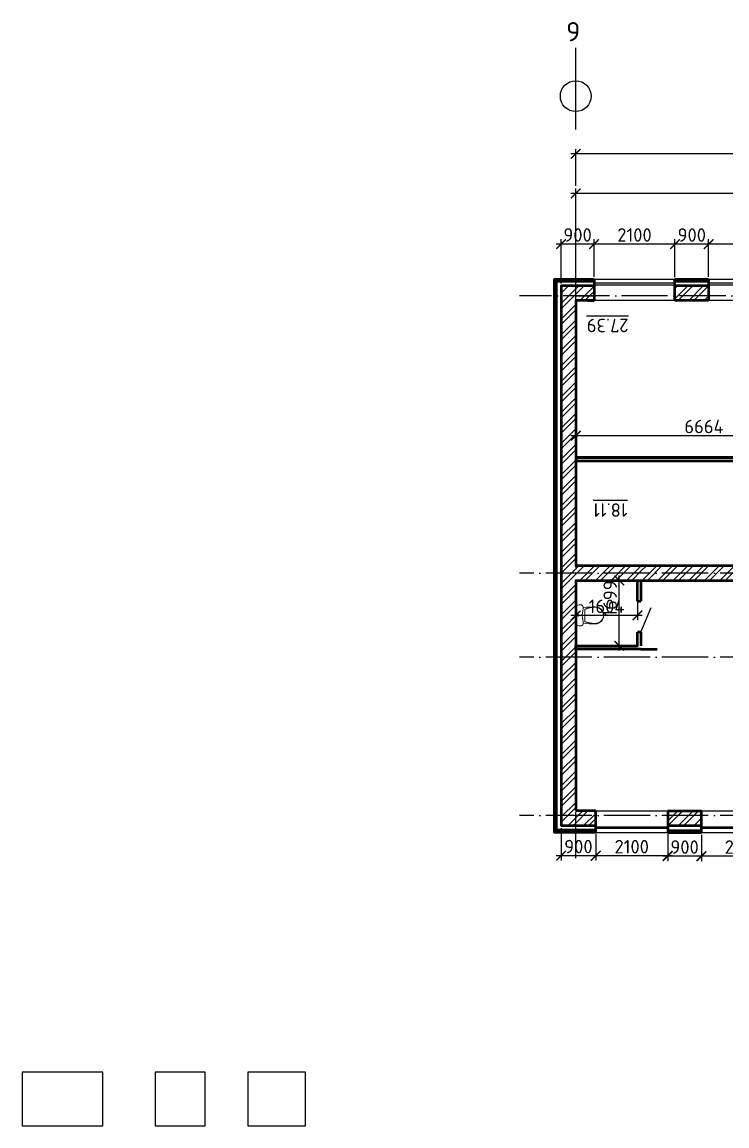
# Model space of a CAD drawing. Header units: millimetres. Extents: x -121275 to -95372, y 16759 to 40426.
# Drawn here: x -120918.9 to -120735.9, y 38593.3 to 38880 of the extents above; entities that cross this region are included whole.
import ezdxf

# ---------------------------------------------------------------- set-up
doc = ezdxf.new("R2010")
doc.units = ezdxf.units.MM
doc.header["$LTSCALE"] = 0.5
doc.linetypes.add('ACAD_ISO04W100', pattern=[30, 24, -3, 0, -3])
for name, color, linetype, lineweight in [('02', 5, 'Continuous', 18), ('построения', 6, 'Continuous', 25), ('Сантехника', 255, 'Continuous', 15), ('ТОЛСТЫЕ3', 7, 'Continuous', 50), ('ТОНКИЕе', 7, 'Continuous', 25)]:
    doc.layers.add(name, color=color, linetype=linetype, lineweight=lineweight)
for name, color, linetype in [('оси', 7, 'ACAD_ISO04W100'), ('размеры', 7, 'Continuous'), ('тонкие', 7, 'Continuous')]:
    doc.layers.add(name, color=color, linetype=linetype)
doc.styles.add('Наклонный', font='isocpeur.ttf', dxfattribs={"height": 3.5})
doc.dimstyles.new('СТРОИТЕЛЬНЫЙ', dxfattribs={"dimtxt": 3.5, "dimasz": 2.5, "dimexe": 1.25, "dimexo": 0.625, "dimtad": 1, "dimdec": 0, "dimlfac": 100, "dimdsep": 46, "dimtxsty": 'Наклонный', "dimblk1": 'ARCHTICK', "dimblk2": 'ARCHTICK', "dimsah": 1, "dimcen": 0, "dimdle": 1.25, "dimadec": 0, "dimazin": 0, "dimtfac": 0.75, "dimtdec": 0, "dimtmove": 0, "dimatfit": 3, "dimldrblk": 'ARCHTICK', "dimfxl": 1, "dimtolj": 1, "dimtzin": 0, "dimarcsym": 0})
pattern_1 = [(225, (-240716.1725, 77146.6557), (2.02055763, -2.02055763), []), (225, (-240717.5195, 77146.6557), (2.02055763, -2.02055763), [])]

# ---------------------------------------------------------------- blocks, each defined once
blk = doc.blocks.new('_ArchTick')
at = {"color": 0, "linetype": 'ByBlock', "const_width": 0.15}
blk.add_lwpolyline([(-0.5, -0.5), (0.5, 0.5)], dxfattribs=at)
blk = doc.blocks.new('*D1074')
at = {"layer": 'Defpoints', "color": 0, "transparency": 16777216}
for p in [(-120775.16, 38835.49), (-120650.86, 38792.25), (-120775.16, 38791.05)]:
    blk.add_point(p, dxfattribs=at)
at = {"layer": 'размеры', "color": 0, "lineweight": -2, "transparency": 16777216}
for p, q in [((-120649.61, 38835.49), (-120776.41, 38835.49)), ((-120775.16, 38791.67), (-120775.16, 38836.74)), ((-120650.86, 38792.87), (-120650.86, 38836.74))]:
    blk.add_line(p, q, dxfattribs=at)
at = {"layer": 'размеры', "color": 0, "lineweight": -2, "transparency": 16777216, "xscale": 2.5, "yscale": 2.5, "zscale": 2.5, "rotation": 180}
blk.add_blockref('_ArchTick', (-120775.16, 38835.49), dxfattribs=at)
at = {"layer": 'размеры', "color": 0, "lineweight": -2, "transparency": 16777216, "xscale": 2.5, "yscale": 2.5, "zscale": 2.5}
blk.add_blockref('_ArchTick', (-120650.86, 38835.49), dxfattribs=at)
at = {"layer": 'размеры', "color": 0, "transparency": 16777216, "insert": (-120713.01, 38837.87), "char_height": 3.5, "attachment_point": 5, "style": 'Наклонный'}
blk.add_mtext('\\A1;12430', dxfattribs=at)
blk = doc.blocks.new('*D1081')
at = {"layer": 'Defpoints', "color": 0, "transparency": 16777216}
for p in [(-120775.16, 38845.75), (-120775.16, 38836.82), (-120506.86, 38820.24)]:
    blk.add_point(p, dxfattribs=at)
at = {"layer": 'размеры', "color": 0, "lineweight": -2, "transparency": 16777216}
for p, q in [((-120505.61, 38845.75), (-120776.41, 38845.75)), ((-120775.16, 38837.44), (-120775.16, 38847)), ((-120506.86, 38820.86), (-120506.86, 38847))]:
    blk.add_line(p, q, dxfattribs=at)
at = {"layer": 'размеры', "color": 0, "lineweight": -2, "transparency": 16777216, "xscale": 2.5, "yscale": 2.5, "zscale": 2.5, "rotation": 180}
blk.add_blockref('_ArchTick', (-120775.16, 38845.75), dxfattribs=at)
at = {"layer": 'размеры', "color": 0, "lineweight": -2, "transparency": 16777216, "xscale": 2.5, "yscale": 2.5, "zscale": 2.5}
blk.add_blockref('_ArchTick', (-120506.86, 38845.75), dxfattribs=at)
at = {"layer": 'размеры', "color": 0, "transparency": 16777216, "insert": (-120641.01, 38848.13), "char_height": 3.5, "attachment_point": 5, "style": 'Наклонный'}
blk.add_mtext('\\A1;26830', dxfattribs=at)
blk = doc.blocks.new('A$C010B7E6C')
at = {"layer": 'Сантехника'}
for p, q in [((494, 440), (494, 110)), ((739, 521), (739, 29))]:
    blk.add_line(p, q, dxfattribs=at)
blk.add_circle((658, 275), 21.7, dxfattribs=at)
for centre, radius, start, end in [((219, 275), 220, 85.799, 274.201), ((219, 275), 210, 85.799, 274.201), ((266, -1145), 1641, 80.5573, 91.6619), ((196, -339), 834, 69.1115, 88.4531), ((196, -339), 825, 69.1124, 87.3621), ((196, 889), 834, 271.5469, 290.8885), ((266, 1695), 1641, 268.3381, 279.4427), ((196, 889), 825, 272.6379, 290.8876)]:
    blk.add_arc(centre, radius, start, end, dxfattribs=at)
for points in [[(739, 521), (609, 550), (559, 536), (539, 495), (547, 373)], [(547, 373), (559, 275), (547, 177)], [(739, 29), (609, 0), (559, 14), (539, 55), (547, 177)]]:
    blk.add_spline(points, degree=3, dxfattribs=at)
blk = doc.blocks.new('*D1162')
at = {"layer": 'Defpoints', "color": 0, "transparency": 16777216}
for p in [(-120775.16, 38734.96), (-120759.12, 38734.96), (-120775.16, 38725.87)]:
    blk.add_point(p, dxfattribs=at)
at = {"layer": 'размеры', "color": 0, "lineweight": -2, "transparency": 16777216}
for p, q in [((-120775.16, 38734.33), (-120775.16, 38724.62)), ((-120759.12, 38734.33), (-120759.12, 38724.62)), ((-120757.87, 38725.87), (-120776.41, 38725.87))]:
    blk.add_line(p, q, dxfattribs=at)
at = {"layer": 'размеры', "color": 0, "lineweight": -2, "transparency": 16777216, "xscale": 2.5, "yscale": 2.5, "zscale": 2.5, "rotation": 180}
blk.add_blockref('_ArchTick', (-120775.16, 38725.87), dxfattribs=at)
at = {"layer": 'размеры', "color": 0, "lineweight": -2, "transparency": 16777216, "xscale": 2.5, "yscale": 2.5, "zscale": 2.5}
blk.add_blockref('_ArchTick', (-120759.12, 38725.87), dxfattribs=at)
at = {"layer": 'размеры', "color": 0, "transparency": 16777216, "insert": (-120767.14, 38728.24), "char_height": 3.5, "attachment_point": 5, "style": 'Наклонный'}
blk.add_mtext('\\A1;1604', dxfattribs=at)
blk = doc.blocks.new('*D1086')
at = {"layer": 'Defpoints', "color": 0, "transparency": 16777216}
for p in [(-120763.84, 38734.96), (-120759.54, 38734.96), (-120759.54, 38717.97)]:
    blk.add_point(p, dxfattribs=at)
at = {"layer": 'размеры', "color": 0, "lineweight": -2, "transparency": 16777216}
for p, q in [((-120760.17, 38734.96), (-120765.09, 38734.96)), ((-120763.84, 38716.72), (-120763.84, 38736.21)), ((-120760.17, 38717.97), (-120765.09, 38717.97))]:
    blk.add_line(p, q, dxfattribs=at)
at = {"layer": 'размеры', "color": 0, "lineweight": -2, "transparency": 16777216, "xscale": 2.5, "yscale": 2.5, "zscale": 2.5}
for p, rotation in [((-120763.84, 38734.96), 90), ((-120763.84, 38717.97), 270)]:
    blk.add_blockref('_ArchTick', p, dxfattribs=dict(at, rotation=rotation))
at = {"layer": 'размеры', "color": 0, "transparency": 16777216, "insert": (-120766.21, 38730.25), "char_height": 3.5, "attachment_point": 5, "rotation": 90, "style": 'Наклонный'}
blk.add_mtext('\\A1;1699', dxfattribs=at)
blk = doc.blocks.new('*D1114')
at = {"layer": 'Defpoints', "color": 0, "transparency": 16777216}
for p in [(-120708.52, 38780.89), (-120775.16, 38775.16), (-120775.16, 38772.55)]:
    blk.add_point(p, dxfattribs=at)
at = {"layer": 'размеры', "color": 0, "lineweight": -2, "transparency": 16777216}
for p, q in [((-120708.52, 38780.26), (-120708.52, 38771.3)), ((-120775.16, 38774.53), (-120775.16, 38771.3)), ((-120707.27, 38772.55), (-120776.41, 38772.55))]:
    blk.add_line(p, q, dxfattribs=at)
at = {"layer": 'размеры', "color": 0, "lineweight": -2, "transparency": 16777216, "xscale": 2.5, "yscale": 2.5, "zscale": 2.5, "rotation": 180}
blk.add_blockref('_ArchTick', (-120775.16, 38772.55), dxfattribs=at)
at = {"layer": 'размеры', "color": 0, "lineweight": -2, "transparency": 16777216, "xscale": 2.5, "yscale": 2.5, "zscale": 2.5}
blk.add_blockref('_ArchTick', (-120708.52, 38772.55), dxfattribs=at)
at = {"layer": 'размеры', "color": 0, "transparency": 16777216, "insert": (-120741.84, 38774.93), "char_height": 3.5, "attachment_point": 5, "style": 'Наклонный'}
blk.add_mtext('\\A1;6664', dxfattribs=at)
blk = doc.blocks.new('*D1185')
at = {"layer": 'Defpoints', "color": 0, "transparency": 16777216}
for p in [(-120742.51, 38669.48), (-120721.51, 38669.48), (-120742.51, 38663.32)]:
    blk.add_point(p, dxfattribs=at)
at = {"layer": 'размеры', "color": 0, "lineweight": -2, "transparency": 16777216}
for p, q in [((-120742.51, 38668.85), (-120742.51, 38662.07)), ((-120721.51, 38668.85), (-120721.51, 38662.07)), ((-120720.26, 38663.32), (-120743.76, 38663.32))]:
    blk.add_line(p, q, dxfattribs=at)
at = {"layer": 'размеры', "color": 0, "lineweight": -2, "transparency": 16777216, "xscale": 2.5, "yscale": 2.5, "zscale": 2.5, "rotation": 180}
blk.add_blockref('_ArchTick', (-120742.51, 38663.32), dxfattribs=at)
at = {"layer": 'размеры', "color": 0, "lineweight": -2, "transparency": 16777216, "xscale": 2.5, "yscale": 2.5, "zscale": 2.5}
blk.add_blockref('_ArchTick', (-120721.51, 38663.32), dxfattribs=at)
at = {"layer": 'размеры', "color": 0, "transparency": 16777216, "insert": (-120732.01, 38665.69), "char_height": 3.5, "attachment_point": 5, "style": 'Наклонный'}
blk.add_mtext('\\A1;2100', dxfattribs=at)
blk = doc.blocks.new('*D1186')
at = {"layer": 'Defpoints', "color": 0, "transparency": 16777216}
for p in [(-120751.28, 38669.63), (-120742.51, 38669.48), (-120751.28, 38663.32)]:
    blk.add_point(p, dxfattribs=at)
at = {"layer": 'размеры', "color": 0, "lineweight": -2, "transparency": 16777216}
for p, q in [((-120751.28, 38669), (-120751.28, 38662.07)), ((-120742.51, 38668.85), (-120742.51, 38662.07)), ((-120741.26, 38663.32), (-120752.53, 38663.32))]:
    blk.add_line(p, q, dxfattribs=at)
at = {"layer": 'размеры', "color": 0, "lineweight": -2, "transparency": 16777216, "xscale": 2.5, "yscale": 2.5, "zscale": 2.5, "rotation": 180}
blk.add_blockref('_ArchTick', (-120751.28, 38663.32), dxfattribs=at)
at = {"layer": 'размеры', "color": 0, "lineweight": -2, "transparency": 16777216, "xscale": 2.5, "yscale": 2.5, "zscale": 2.5}
blk.add_blockref('_ArchTick', (-120742.51, 38663.32), dxfattribs=at)
at = {"layer": 'размеры', "color": 0, "transparency": 16777216, "insert": (-120746.89, 38665.69), "char_height": 3.5, "attachment_point": 5, "style": 'Наклонный'}
blk.add_mtext('\\A1;900', dxfattribs=at)
blk = doc.blocks.new('*D1187')
at = {"layer": 'Defpoints', "color": 0, "transparency": 16777216}
for p in [(-120769.96, 38669.66), (-120751.28, 38669.63), (-120769.96, 38663.42)]:
    blk.add_point(p, dxfattribs=at)
at = {"layer": 'размеры', "color": 0, "lineweight": -2, "transparency": 16777216}
for p, q in [((-120769.96, 38669.03), (-120769.96, 38662.17)), ((-120751.28, 38669), (-120751.28, 38662.17)), ((-120750.03, 38663.42), (-120771.21, 38663.42))]:
    blk.add_line(p, q, dxfattribs=at)
at = {"layer": 'размеры', "color": 0, "lineweight": -2, "transparency": 16777216, "xscale": 2.5, "yscale": 2.5, "zscale": 2.5, "rotation": 180}
blk.add_blockref('_ArchTick', (-120769.96, 38663.42), dxfattribs=at)
at = {"layer": 'размеры', "color": 0, "lineweight": -2, "transparency": 16777216, "xscale": 2.5, "yscale": 2.5, "zscale": 2.5}
blk.add_blockref('_ArchTick', (-120751.28, 38663.42), dxfattribs=at)
at = {"layer": 'размеры', "color": 0, "transparency": 16777216, "insert": (-120760.62, 38665.79), "char_height": 3.5, "attachment_point": 5, "style": 'Наклонный'}
blk.add_mtext('\\A1;2100 ', dxfattribs=at)
blk = doc.blocks.new('*D1188')
at = {"layer": 'Defpoints', "color": 0, "transparency": 16777216}
for p in [(-120778.96, 38671.26), (-120769.96, 38669.66), (-120778.96, 38663.45)]:
    blk.add_point(p, dxfattribs=at)
at = {"layer": 'размеры', "color": 0, "lineweight": -2, "transparency": 16777216}
for p, q in [((-120778.96, 38670.63), (-120778.96, 38662.2)), ((-120769.96, 38669.03), (-120769.96, 38662.2)), ((-120768.71, 38663.45), (-120780.21, 38663.45))]:
    blk.add_line(p, q, dxfattribs=at)
at = {"layer": 'размеры', "color": 0, "lineweight": -2, "transparency": 16777216, "xscale": 2.5, "yscale": 2.5, "zscale": 2.5, "rotation": 180}
blk.add_blockref('_ArchTick', (-120778.96, 38663.45), dxfattribs=at)
at = {"layer": 'размеры', "color": 0, "lineweight": -2, "transparency": 16777216, "xscale": 2.5, "yscale": 2.5, "zscale": 2.5}
blk.add_blockref('_ArchTick', (-120769.96, 38663.45), dxfattribs=at)
at = {"layer": 'размеры', "color": 0, "transparency": 16777216, "insert": (-120774.46, 38665.82), "char_height": 3.5, "attachment_point": 5, "style": 'Наклонный'}
blk.add_mtext('\\A1;900', dxfattribs=at)
blk = doc.blocks.new('*D1198')
at = {"layer": 'Defpoints', "color": 0, "transparency": 16777216}
for p in [(-120740.64, 38822.31), (-120740.64, 38813.21), (-120719.64, 38813.21)]:
    blk.add_point(p, dxfattribs=at)
at = {"layer": 'размеры', "color": 0, "lineweight": -2, "transparency": 16777216}
for p, q in [((-120740.64, 38813.83), (-120740.64, 38823.56)), ((-120719.64, 38813.83), (-120719.64, 38823.56)), ((-120718.39, 38822.31), (-120741.89, 38822.31))]:
    blk.add_line(p, q, dxfattribs=at)
at = {"layer": 'размеры', "color": 0, "lineweight": -2, "transparency": 16777216, "xscale": 2.5, "yscale": 2.5, "zscale": 2.5, "rotation": 180}
blk.add_blockref('_ArchTick', (-120740.64, 38822.31), dxfattribs=at)
at = {"layer": 'размеры', "color": 0, "lineweight": -2, "transparency": 16777216, "xscale": 2.5, "yscale": 2.5, "zscale": 2.5}
blk.add_blockref('_ArchTick', (-120719.64, 38822.31), dxfattribs=at)
at = {"layer": 'размеры', "color": 0, "transparency": 16777216, "insert": (-120730.14, 38824.68), "char_height": 3.5, "attachment_point": 5, "style": 'Наклонный'}
blk.add_mtext('\\A1;2100', dxfattribs=at)
blk = doc.blocks.new('*D1199')
at = {"layer": 'Defpoints', "color": 0, "transparency": 16777216}
for p in [(-120749.4, 38822.31), (-120749.4, 38813.06), (-120740.64, 38813.21)]:
    blk.add_point(p, dxfattribs=at)
at = {"layer": 'размеры', "color": 0, "lineweight": -2, "transparency": 16777216}
for p, q in [((-120749.4, 38813.68), (-120749.4, 38823.56)), ((-120740.64, 38813.83), (-120740.64, 38823.56)), ((-120739.39, 38822.31), (-120750.65, 38822.31))]:
    blk.add_line(p, q, dxfattribs=at)
at = {"layer": 'размеры', "color": 0, "lineweight": -2, "transparency": 16777216, "xscale": 2.5, "yscale": 2.5, "zscale": 2.5, "rotation": 180}
blk.add_blockref('_ArchTick', (-120749.4, 38822.31), dxfattribs=at)
at = {"layer": 'размеры', "color": 0, "lineweight": -2, "transparency": 16777216, "xscale": 2.5, "yscale": 2.5, "zscale": 2.5}
blk.add_blockref('_ArchTick', (-120740.64, 38822.31), dxfattribs=at)
at = {"layer": 'размеры', "color": 0, "transparency": 16777216, "insert": (-120745.02, 38824.68), "char_height": 3.5, "attachment_point": 5, "style": 'Наклонный'}
blk.add_mtext('\\A1;900', dxfattribs=at)
blk = doc.blocks.new('*D1200')
at = {"layer": 'Defpoints', "color": 0, "transparency": 16777216}
for p in [(-120770.4, 38822.31), (-120770.4, 38813.21), (-120749.4, 38813.06)]:
    blk.add_point(p, dxfattribs=at)
at = {"layer": 'размеры', "color": 0, "lineweight": -2, "transparency": 16777216}
for p, q in [((-120770.4, 38813.83), (-120770.4, 38823.56)), ((-120749.4, 38813.68), (-120749.4, 38823.56)), ((-120748.15, 38822.31), (-120771.65, 38822.31))]:
    blk.add_line(p, q, dxfattribs=at)
at = {"layer": 'размеры', "color": 0, "lineweight": -2, "transparency": 16777216, "xscale": 2.5, "yscale": 2.5, "zscale": 2.5, "rotation": 180}
blk.add_blockref('_ArchTick', (-120770.4, 38822.31), dxfattribs=at)
at = {"layer": 'размеры', "color": 0, "lineweight": -2, "transparency": 16777216, "xscale": 2.5, "yscale": 2.5, "zscale": 2.5}
blk.add_blockref('_ArchTick', (-120749.4, 38822.31), dxfattribs=at)
at = {"layer": 'размеры', "color": 0, "transparency": 16777216, "insert": (-120759.9, 38824.68), "char_height": 3.5, "attachment_point": 5, "style": 'Наклонный'}
blk.add_mtext('\\A1;2100', dxfattribs=at)
blk = doc.blocks.new('*D1201')
at = {"layer": 'Defpoints', "color": 0, "transparency": 16777216}
for p in [(-120778.96, 38822.31), (-120778.96, 38811.46), (-120770.4, 38813.21)]:
    blk.add_point(p, dxfattribs=at)
at = {"layer": 'размеры', "color": 0, "lineweight": -2, "transparency": 16777216}
for p, q in [((-120778.96, 38812.08), (-120778.96, 38823.56)), ((-120770.4, 38813.83), (-120770.4, 38823.56)), ((-120769.15, 38822.31), (-120780.21, 38822.31))]:
    blk.add_line(p, q, dxfattribs=at)
at = {"layer": 'размеры', "color": 0, "lineweight": -2, "transparency": 16777216, "xscale": 2.5, "yscale": 2.5, "zscale": 2.5, "rotation": 180}
blk.add_blockref('_ArchTick', (-120778.96, 38822.31), dxfattribs=at)
at = {"layer": 'размеры', "color": 0, "lineweight": -2, "transparency": 16777216, "xscale": 2.5, "yscale": 2.5, "zscale": 2.5}
blk.add_blockref('_ArchTick', (-120770.4, 38822.31), dxfattribs=at)
at = {"layer": 'размеры', "color": 0, "transparency": 16777216, "insert": (-120774.68, 38824.68), "char_height": 3.5, "attachment_point": 5, "style": 'Наклонный'}
blk.add_mtext('\\A1;900', dxfattribs=at)

msp = doc.modelspace()

# ---------------------------------------------------------------- hatches: boundary and pattern name
at = {"layer": 'тонкие', "transparency": 33554687}
h = msp.add_hatch(dxfattribs=at)
h.set_pattern_fill('ANSI32', color=6, scale=0.3, angle=180)
h.set_pattern_definition(pattern_1)
h.paths.add_polyline_path([(-120775.156, 38673.857), (-120768.08, 38673.857), (-120768.08, 38675.155), (-120774.956, 38675.155), (-120775.156, 38675.155)], flags=16)
h.paths.add_polyline_path([(-120775.156, 38656.957), (-120773.956, 38656.957), (-120773.956, 38671.257), (-120768.08, 38671.257), (-120768.08, 38673.857), (-120775.156, 38673.857)], flags=16)
h.paths.add_polyline_path([(-120778.956, 38671.257), (-120777.756, 38671.257), (-120777.756, 38656.957), (-120775.156, 38656.957), (-120775.156, 38671.257), (-120779.656, 38671.257)])
h.paths.add_polyline_path([(-120778.956, 38674.139), (-120778.956, 38673.857), (-120778.956, 38671.257), (-120777.756, 38671.257), (-120777.756, 38656.957), (-120775.156, 38656.957), (-120773.956, 38656.957), (-120773.956, 38671.257), (-120768.08, 38671.257), (-120768.08, 38673.857), (-120768.08, 38675.155), (-120774.956, 38675.155), (-120775.156, 38675.155), (-120775.157, 38734.957), (-120758.219, 38734.957), (-120758.219, 38736.857), (-120778.956, 38736.857)])
h.paths.add_polyline_path([(-120775.156, 38736.857), (-120758.219, 38736.857), (-120758.219, 38738.757), (-120759.119, 38738.757), (-120775.156, 38738.757)])
h.paths.add_polyline_path([(-120778.956, 38736.857), (-120775.156, 38736.857), (-120775.156, 38738.757), (-120775.157, 38738.757), (-120775.158, 38807.657), (-120775.156, 38808.857), (-120778.956, 38808.857)])
h.paths.add_polyline_path([(-120778.956, 38808.857), (-120770.4, 38808.857), (-120770.4, 38811.457), (-120775.156, 38811.457), (-120778.956, 38811.457)])
h.paths.add_polyline_path([(-120661.321, 38674.379), (-120661.321, 38673.857), (-120644.478, 38673.857)])
h = msp.add_hatch(dxfattribs=at)
h.set_pattern_fill('ANSI32', color=6, scale=0.3, angle=180)
h.set_pattern_definition(pattern_1)
h.paths.add_polyline_path([(-120749.4, 38808.857), (-120740.638, 38808.857), (-120740.638, 38811.457), (-120749.4, 38811.457)])
h.paths.add_polyline_path([(-120749.4, 38807.657), (-120746.119, 38807.657), (-120740.638, 38807.644), (-120740.638, 38808.857), (-120749.4, 38808.857)])
h.paths.add_polyline_path([(-120660.14, 38807.613), (-120652.756, 38807.611), (-120652.756, 38754.785), (-120650.856, 38754.785), (-120650.856, 38811.457), (-120660.14, 38811.451)])
h.paths.add_polyline_path([(-120650.856, 38754.785), (-120648.956, 38754.785), (-120648.956, 38807.609), (-120640.984, 38807.603), (-120640.984, 38811.457), (-120650.856, 38811.457)])
h.paths.add_polyline_path([(-120619.984, 38808.857), (-120603.756, 38808.857), (-120603.756, 38811.457), (-120619.984, 38811.457)])
h = msp.add_hatch(dxfattribs=at)
h.set_pattern_fill('ANSI32', color=6, scale=0.3, angle=180)
h.set_pattern_definition(pattern_1)
h.paths.add_polyline_path([(-120775.156, 38807.657), (-120770.4, 38807.657), (-120770.4, 38808.857), (-120775.156, 38808.857)])
h = msp.add_hatch(dxfattribs=at)
h.set_pattern_fill('ANSI32', color=6, scale=0.3, angle=180)
h.set_pattern_definition(pattern_1)
h.paths.add_polyline_path([(-120621.356, 38715.057), (-120600.956, 38715.057), (-120600.956, 38717.557), (-120621.356, 38717.557)])
h.paths.add_polyline_path([(-120600.956, 38715.057), (-120598.355, 38715.057), (-120598.355, 38717.557), (-120600.956, 38717.557)])
h.paths.add_polyline_path([(-120632.407, 38715.057), (-120623.256, 38715.057), (-120623.256, 38717.557), (-120632.407, 38717.557)])
h.paths.add_polyline_path([(-120632.407, 38713.757), (-120625.156, 38713.757), (-120625.156, 38673.857), (-120623.256, 38673.857), (-120623.256, 38715.057), (-120632.407, 38715.057)])
h.paths.add_polyline_path([(-120623.256, 38715.057), (-120621.356, 38715.057), (-120621.356, 38717.557), (-120623.256, 38717.557)])
h.paths.add_polyline_path([(-120650.856, 38715.057), (-120644.507, 38715.057), (-120644.507, 38717.557), (-120650.356, 38717.557), (-120650.356, 38720.182), (-120650.856, 38720.182)])
h.paths.add_polyline_path([(-120654.156, 38715.057), (-120650.856, 38715.057), (-120650.856, 38720.182), (-120654.156, 38720.182)])
h.paths.add_polyline_path([(-120650.856, 38673.857), (-120650.356, 38673.857), (-120650.356, 38675.157), (-120650.356, 38713.757), (-120644.507, 38713.757), (-120644.507, 38715.057), (-120650.856, 38715.057)])
h.paths.add_polyline_path([(-120654.156, 38675.156), (-120661.321, 38675.156), (-120661.321, 38673.857), (-120650.856, 38673.857), (-120650.856, 38715.057), (-120654.156, 38715.057)])
h.paths.add_polyline_path([(-120560.956, 38736.857), (-120508.056, 38736.857), (-120508.056, 38738.757), (-120560.956, 38738.757)])
h.paths.add_polyline_path([(-120560.956, 38734.957), (-120559.056, 38734.957), (-120508.056, 38734.957), (-120508.056, 38736.857), (-120560.956, 38736.857)])
h.paths.add_polyline_path([(-120633.856, 38736.857), (-120623.256, 38736.857), (-120623.256, 38738.757), (-120627.13, 38738.757), (-120633.856, 38738.757)])
h.paths.add_polyline_path([(-120633.856, 38734.957), (-120623.256, 38734.957), (-120623.256, 38736.857), (-120633.856, 38736.857)])
h.paths.add_polyline_path([(-120623.256, 38734.957), (-120621.356, 38734.957), (-120621.356, 38736.857), (-120623.256, 38736.857)])
h.paths.add_polyline_path([(-120623.256, 38736.857), (-120621.356, 38736.857), (-120621.356, 38738.757), (-120623.256, 38738.757)])
h.paths.add_polyline_path([(-120650.856, 38736.857), (-120643.956, 38736.857), (-120643.956, 38738.757), (-120648.956, 38738.757), (-120648.956, 38742.685), (-120650.856, 38742.685)])
h.paths.add_polyline_path([(-120650.856, 38730.282), (-120650.356, 38730.282), (-120650.356, 38734.957), (-120643.956, 38734.957), (-120643.956, 38736.857), (-120650.856, 38736.857)])
h.paths.add_polyline_path([(-120652.756, 38738.757), (-120758.219, 38738.757), (-120758.219, 38736.857), (-120650.856, 38736.857), (-120650.856, 38742.685), (-120652.756, 38742.685)])
h.paths.add_polyline_path([(-120758.219, 38734.957), (-120654.156, 38734.957), (-120654.156, 38730.282), (-120650.856, 38730.282), (-120650.856, 38736.857), (-120758.219, 38736.857)])
h.paths.add_polyline_path([(-120578.856, 38673.857), (-120576.956, 38673.857), (-120576.956, 38713.557), (-120578.856, 38713.557)])
h.paths.add_polyline_path([(-120580.756, 38673.857), (-120578.856, 38673.857), (-120578.856, 38713.557), (-120580.756, 38713.557)])
h.paths.add_polyline_path([(-120578.856, 38656.991), (-120576.956, 38656.991), (-120576.956, 38673.857), (-120578.856, 38673.857)])
h.paths.add_polyline_path([(-120580.756, 38656.991), (-120578.856, 38656.991), (-120578.856, 38673.857), (-120580.756, 38673.857)])
h.paths.add_polyline_path([(-120621.356, 38673.857), (-120621.356, 38715.057), (-120623.256, 38715.057), (-120623.256, 38673.857)])
h = msp.add_hatch(dxfattribs=at)
h.set_pattern_fill('ANSI32', color=6, scale=0.3, angle=180)
h.set_pattern_definition(pattern_1)
h.paths.add_polyline_path([(-120773.956, 38669.657), (-120775.156, 38669.657), (-120775.156, 38669.507), (-120773.956, 38669.507)])
h.paths.add_polyline_path([(-120769.956, 38671.257), (-120769.956, 38673.857), (-120775.156, 38673.857), (-120775.156, 38671.257)])
h.paths.add_polyline_path([(-120769.956, 38673.857), (-120769.956, 38675.155), (-120774.956, 38675.155), (-120775.156, 38675.155), (-120775.156, 38673.857)])
h = msp.add_hatch(dxfattribs=at)
h.set_pattern_fill('ANSI32', color=6, scale=0.3, angle=180)
h.set_pattern_definition([(225, (-240697.5196, 77504.3813), (2.02055763, -2.02055763), []), (225, (-240698.8667, 77504.3813), (2.02055763, -2.02055763), [])])
h.paths.add_polyline_path([(-120691.751, 38671.248), (-120682.989, 38671.248), (-120682.989, 38673.727), (-120691.751, 38673.727)])
h.paths.add_polyline_path([(-120691.751, 38673.727), (-120682.989, 38673.727), (-120682.989, 38675.061), (-120691.751, 38675.057)])
h.paths.add_polyline_path([(-120721.514, 38671.236), (-120712.751, 38671.236), (-120712.751, 38673.727), (-120721.514, 38673.727)])
h.paths.add_polyline_path([(-120721.514, 38673.727), (-120712.751, 38673.727), (-120712.751, 38675.049), (-120721.514, 38675.046)])
h.paths.add_polyline_path([(-120751.276, 38671.225), (-120742.514, 38671.225), (-120742.514, 38673.727), (-120751.276, 38673.727)])
h.paths.add_polyline_path([(-120751.276, 38673.727), (-120742.514, 38673.727), (-120742.514, 38675.038), (-120751.276, 38675.035)])

# ---------------------------------------------------------------- linework, layer by layer
at = {"layer": 'оси', "color": 0}
for points in [[(-120690.888, 38808.857), (-120789.796, 38808.857)], [(-120775.156, 38662.818), (-120775.156, 38808.857)], [(-120499.159, 38736.857), (-120789.796, 38736.857)], [(-120499.159, 38715.057), (-120789.796, 38715.057)], [(-120499.159, 38673.857), (-120789.796, 38673.857)]]:
    msp.add_lwpolyline(points, dxfattribs=at)
at = {"layer": 'построения', "lineweight": 50}
for points in [[(-120770.4, 38811.457), (-120775.156, 38811.457), (-120778.956, 38811.457), (-120778.956, 38674.139), (-120778.956, 38673.857), (-120778.956, 38671.257), (-120777.756, 38671.257)], [(-120740.638, 38811.457), (-120749.4, 38811.457)], [(-120775.158, 38807.657), (-120775.157, 38738.757)], [(-120758.219, 38738.757), (-120775.157, 38738.757)], [(-120652.756, 38738.757), (-120758.219, 38738.757)], [(-120775.157, 38734.957), (-120775.156, 38675.155)], [(-120775.156, 38734.957), (-120758.219, 38734.957)], [(-120758.219, 38734.957), (-120654.156, 38734.957)], [(-120775.156, 38675.155), (-120774.956, 38675.155), (-120769.956, 38675.155)], [(-120777.756, 38671.257), (-120769.956, 38671.257)], [(-120742.514, 38671.225), (-120751.276, 38671.225)]]:
    msp.add_lwpolyline(points, dxfattribs=at)
at = {"layer": 'ТОЛСТЫЕ3', "color": 6}
msp.add_lwpolyline([(-120708.517, 38766.843), (-120775.158, 38766.843)], close=True, dxfattribs=at)
for points in [[(-120708.517, 38765.943), (-120775.158, 38765.943)], [(-120742.514, 38669.475), (-120742.514, 38675.038)]]:
    msp.add_lwpolyline(points, dxfattribs=at)
at = {"layer": 'ТОНКИЕе', "color": 6}
for points in [[(-120775.156, 38852.099), (-120775.156, 38873.28)], [(-120749.4, 38807.636), (-120770.4, 38807.636), (-120770.4, 38813.207), (-120749.4, 38813.207), (-120749.4, 38812.207), (-120770.4, 38812.207), (-120770.4, 38811.707), (-120749.4, 38811.707)], [(-120719.638, 38807.636), (-120740.638, 38807.644), (-120740.638, 38813.207), (-120719.638, 38813.207), (-120719.638, 38812.207), (-120740.638, 38812.207), (-120740.638, 38811.707), (-120719.638, 38811.707)], [(-120770.4, 38808.857), (-120770.4, 38807.657), (-120775.156, 38807.657), (-120775.156, 38808.857), (-120770.4, 38808.857)], [(-120758.219, 38721.504), (-120755.555, 38727.907)], [(-120778.956, 38671.257), (-120769.956, 38671.214), (-120769.956, 38675.155)], [(-120751.276, 38675.046), (-120772.276, 38675.046), (-120772.276, 38675.025)], [(-120770.4, 38673.975), (-120770.4, 38673.857)], [(-120721.514, 38675.046), (-120742.514, 38675.038), (-120742.514, 38669.475), (-120721.514, 38669.475), (-120721.514, 38670.475), (-120742.514, 38670.475), (-120742.514, 38670.975), (-120721.514, 38670.975)], [(-120769.956, 38670.975), (-120751.276, 38670.975)], [(-120772.276, 38669.927), (-120772.276, 38669.475), (-120751.276, 38669.475), (-120751.276, 38670.475), (-120769.956, 38670.475)], [(-120918.935, 38593.257), (-120897.935, 38593.257), (-120897.935, 38607.257), (-120918.935, 38607.257), (-120918.935, 38593.257)], [(-120884.414, 38593.257), (-120871.414, 38593.257), (-120871.414, 38607.257), (-120884.414, 38607.257), (-120884.414, 38593.257)], [(-120860.351, 38593.257), (-120845.351, 38593.257), (-120845.351, 38607.257), (-120860.351, 38607.257), (-120860.351, 38593.257)]]:
    msp.add_lwpolyline(points, dxfattribs=at)
at = {"layer": 'ТОНКИЕе', "color": 6, "lineweight": 50}
for points in [[(-120777.756, 38669.507), (-120780.556, 38669.507), (-120780.706, 38669.507), (-120780.706, 38813.057), (-120780.706, 38813.207), (-120770.4, 38813.207)], [(-120777.756, 38669.657), (-120780.156, 38669.657), (-120780.556, 38669.657), (-120780.556, 38812.657), (-120780.556, 38813.057), (-120770.4, 38813.057)], [(-120777.756, 38670.057), (-120778.956, 38670.057), (-120780.156, 38670.057), (-120780.156, 38811.457), (-120780.156, 38812.657), (-120770.4, 38812.657)], [(-120770.4, 38813.207), (-120770.4, 38807.644)], [(-120749.4, 38807.636), (-120749.4, 38811.457), (-120749.4, 38813.207)], [(-120749.4, 38813.207), (-120740.638, 38813.207)], [(-120749.4, 38813.057), (-120740.638, 38813.057)], [(-120749.4, 38812.657), (-120740.638, 38812.657)], [(-120740.638, 38813.207), (-120740.638, 38807.644)], [(-120770.4, 38807.655), (-120775.158, 38807.657)], [(-120772.022, 38807.657), (-120770.4, 38807.657)], [(-120740.638, 38807.644), (-120749.4, 38807.647)], [(-120759.119, 38729.604), (-120759.119, 38734.957)], [(-120758.219, 38734.957), (-120758.219, 38729.604)], [(-120759.119, 38729.604), (-120758.219, 38729.604)], [(-120775.157, 38717.066), (-120775.157, 38717.966), (-120759.119, 38717.966), (-120759.119, 38717.966), (-120759.119, 38721.504)], [(-120758.219, 38721.504), (-120759.119, 38721.504)], [(-120758.219, 38721.504), (-120758.219, 38717.966)], [(-120758.219, 38717.066), (-120775.157, 38717.066)], [(-120758.219, 38717.066), (-120754.009, 38717.066)], [(-120769.957, 38669.527), (-120769.956, 38671.277), (-120769.956, 38675.176)], [(-120751.276, 38675.046), (-120751.276, 38671.225), (-120751.276, 38669.475)], [(-120742.514, 38675.038), (-120751.276, 38675.035)], [(-120769.956, 38670.057), (-120777.756, 38670.057)], [(-120769.957, 38669.657), (-120777.756, 38669.657)], [(-120769.957, 38669.507), (-120777.756, 38669.507)], [(-120751.276, 38670.025), (-120742.514, 38670.025)], [(-120751.276, 38669.625), (-120742.514, 38669.625)], [(-120751.276, 38669.475), (-120742.514, 38669.475)]]:
    msp.add_lwpolyline(points, dxfattribs=at)
at = {"layer": 'ТОНКИЕе', "color": 6}
msp.add_circle((-120775.156, 38860.738), 4, dxfattribs=at)

# ---------------------------------------------------------------- block references
at = {"layer": '02', "color": 0, "ltscale": 100, "xscale": -0.01, "yscale": 0.01, "zscale": 0.01}
msp.add_blockref('A$C010B7E6C', (-120767.87, 38723.118), dxfattribs=at)

# ---------------------------------------------------------------- texts
at = {"color": 7, "char_height": 3.5, "attachment_point": 7, "rotation": 180, "style": 'Наклонный'}
for s, insert in [('{\\fISOCPEUR|b1|i0|c204|p34;\\L27.39}', (-120761.431, 38802.924)), ('{\\fISOCPEUR|b1|i0|c204|p34;\\L18.11}', (-120761.696, 38754.983))]:
    msp.add_mtext_dynamic_manual_height_columns(s, width=11, gutter_width=35, heights=[0], dxfattribs=dict(at, insert=insert))
at = {"layer": 'ТОНКИЕе', "color": 6, "insert": (-120774.045, 38874.982), "char_height": 5, "attachment_point": 1, "rotation": 180, "style": 'Наклонный'}
msp.add_mtext_dynamic_manual_height_columns('6', width=1.68113, gutter_width=35, heights=[0], dxfattribs=at)

# ---------------------------------------------------------------- dimensions: what is measured, and where the dimension line sits
at = {"layer": 'размеры', "color": 6}
for base, p1, p2, picture, middle in [((-120775.156, 38845.751), (-120506.856, 38820.236), (-120775.156, 38836.819), '*D1081', (-120641.006, 38848.126)), ((-120775.156, 38725.868), (-120759.119, 38734.957), (-120775.156, 38734.957), '*D1162', (-120767.138, 38728.243))]:
    dim = msp.add_linear_dim(base=base, p1=p1, p2=p2, angle=180, dimstyle='СТРОИТЕЛЬНЫЙ', dxfattribs=at)
    dim.commit()
    dim.dimension.update_dxf_attribs({"geometry": picture, "text_midpoint": middle})
at = {"layer": 'размеры'}
dim = msp.add_linear_dim(base=(-120775.156, 38835.49), p1=(-120650.856, 38792.248), p2=(-120775.156, 38791.048), angle=180, dimstyle='СТРОИТЕЛЬНЫЙ', override={"dimtxsty": 'Наклонный', "dimtmove": 1}, dxfattribs=at)
dim.commit()
dim.dimension.update_dxf_attribs({"geometry": '*D1074', "text_midpoint": (-120713.006, 38837.865)})
at = {"layer": 'размеры', "color": 6}
for base, p1, p2, text, picture, middle in [((-120778.956, 38822.308), (-120770.4, 38813.207), (-120778.956, 38811.457), '900', '*D1201', (-120774.678, 38824.683)), ((-120749.4, 38822.308), (-120740.638, 38813.207), (-120749.4, 38813.057), '900', '*D1199', (-120745.019, 38824.683)), ((-120778.956, 38663.447), (-120769.957, 38669.657), (-120778.956, 38671.257), '900', '*D1188', (-120774.456, 38665.822)), ((-120769.957, 38663.416), (-120751.276, 38669.625), (-120769.957, 38669.657), '2100 ', '*D1187', (-120760.616, 38665.791)), ((-120751.276, 38663.318), (-120742.514, 38669.475), (-120751.276, 38669.625), '900', '*D1186', (-120746.895, 38665.693))]:
    dim = msp.add_linear_dim(base=base, p1=p1, p2=p2, angle=180, text=text, dimstyle='СТРОИТЕЛЬНЫЙ', override={"dimtmove": 1}, dxfattribs=at)
    dim.commit()
    dim.dimension.update_dxf_attribs({"geometry": picture, "text_midpoint": middle})
for base, p1, p2, picture, middle in [((-120770.4, 38822.308), (-120749.4, 38813.057), (-120770.4, 38813.207), '*D1200', (-120759.9, 38824.683)), ((-120740.638, 38822.308), (-120719.638, 38813.207), (-120740.638, 38813.207), '*D1198', (-120730.138, 38824.683)), ((-120775.158, 38772.553), (-120708.517, 38780.886), (-120775.158, 38775.159), '*D1114', (-120741.837, 38774.928)), ((-120742.514, 38663.318), (-120721.514, 38669.475), (-120742.514, 38669.475), '*D1185', (-120732.014, 38665.693))]:
    dim = msp.add_linear_dim(base=base, p1=p1, p2=p2, angle=180, dimstyle='СТРОИТЕЛЬНЫЙ', override={"dimtmove": 1}, dxfattribs=at)
    dim.commit()
    dim.dimension.update_dxf_attribs({"geometry": picture, "text_midpoint": middle})
dim = msp.add_linear_dim(base=(-120763.836, 38734.957), p1=(-120759.542, 38717.966), p2=(-120759.542, 38734.957), angle=270, dimstyle='СТРОИТЕЛЬНЫЙ', dxfattribs=at)
dim.commit()
dim.dimension.update_dxf_attribs({"geometry": '*D1086', "text_midpoint": (-120763.836, 38730.252), "dimtype": 160})

doc.saveas('drawing.dxf')
